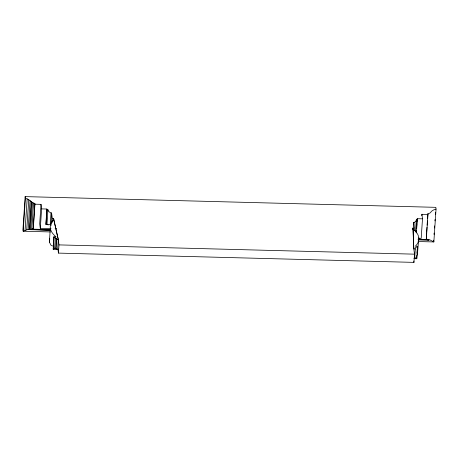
<?xml version="1.0" encoding="UTF-8"?>
<svg xmlns="http://www.w3.org/2000/svg" width="459" height="459" viewBox="0 0 459 459"><rect width="100%" height="100%" fill="white"/><g stroke="black" fill="none" stroke-linecap="round" stroke-linejoin="round"><path stroke-width="0.69" d="M418.08 241.526L433.847 241.939L436.05 209.08L435.82 207.336L25.153 196.618L25.383 198.368C29.278 198.822 31.206 202.671 34.844 203.492L34.936 204.192L41.012 204.353L41.608 208.897L46.887 209.034L46.979 209.734L47.948 209.757A9.662 4.361 3.8 0 0 51.018 212.976L51.592 212.987L52.332 218.582L53.634 218.616L53.772 219.666A40.851 18.446 3.8 0 0 56.027 236.798L53.91 236.746L54.001 237.441L56.319 238.313L56.824 239.609L58.304 239.644L58.993 244.894L58.442 253.104L413.949 262.382L414.5 254.166L413.806 248.921L412.957 227.991L414.259 228.025L414.07 230.797M58.333 249.203L56.182 249.145L56.21 248.394L55.659 248.153L53.21 249.254L53.91 236.746M25.153 196.618L22.95 229.477L23.179 231.227L50.415 231.938M25.383 198.368L23.179 231.227L28.154 229.402L32.136 229.517M25.067 230.309L27.167 198.976M26.737 229.695L28.751 199.699M28.154 229.402L30.087 200.514M31.149 201.398L29.273 229.443L50.599 230.223M31.677 202.035L29.824 229.684L50.031 230.097M32.497 202.614L30.69 229.598L33.168 228.473L34.844 203.492M31.826 229.184L33.576 203.113M50.444 229.62L33.26 229.173L34.936 204.192M41.012 204.353L39.703 223.9L40.3 228.45L51.041 228.725M40.3 228.45L41.608 208.897M46.887 209.034L45.889 223.872L45.98 224.571L48.132 224.629M45.98 224.571L46.979 209.734M47.948 209.757L47.013 223.728L47.914 224.87L50.238 224.571L51.018 212.976M53.571 246.213L51.184 245.531L49.371 242.134L50.312 228.112M51.592 212.987L51.035 225.472M52.051 222.741L52.332 218.582M53.491 220.745L53.634 218.616L58.304 239.644L57.754 247.86L58.442 253.104M54.001 237.441L53.21 249.254L58.218 249.386M54.61 248.451L55.321 237.785M55.659 248.153L56.319 238.313M56.182 249.145L56.847 238.955M412.859 229.408L412.957 227.991L413.094 229.041A40.851 18.446 3.8 0 1 415.349 246.173L417.466 246.231L417.558 246.931L416.766 258.738L413.903 258.664M413.381 224.508L413.519 222.431L414.098 222.449A9.656 4.361 3.8 0 0 416.336 219.368L417.311 219.396L416.411 232.822M413.777 227.222L414.098 222.449M415.493 231.944L416.336 219.368M416.273 232.828L416.411 230.711M416.554 228.588L416.887 223.642M416.979 222.231L417.22 218.696L422.492 218.834L421.184 238.387L418.315 238.313M417.558 246.931A3.77 1.704 3.8 0 0 415.286 248.962L414.649 258.497L414.46 257.74L414.793 257.522L416.766 258.738L416.858 255.261M417.001 253.179L417.323 248.313M418.809 237.728L417.357 255.084M421.798 215.684L421.896 214.29L427.972 214.445L426.296 239.426L418.419 239.225M426.296 239.426L426.537 233.734M426.635 232.306L426.968 227.308M427.111 225.168L427.398 220.882M427.541 218.742L427.88 213.745A6.231 2.811 3.8 0 0 431.041 211.828A13.322 6.013 3.8 0 1 436.05 209.08M434.002 234.474L434.094 233.046M434.432 228.048L434.575 225.908M434.908 220.905L435.006 219.477M435.339 214.479L435.482 212.333M49.371 242.134L49.779 238.743M418.08 239.81L429.94 239.885L433.847 241.939L433.617 240.189M55.114 228.593L56.549 228.634M40.019 229.724L49.337 229.965M427.013 239.816L429.165 239.873M418.172 239.707L428.826 240.091M415.286 248.962L413.806 248.921L413.094 229.041M58.993 244.894L414.5 254.166M428.195 239.965L426.204 238.726M53.772 219.666L58.304 239.644M427.88 213.745L427.972 214.445M421.896 214.29L422.492 218.834M417.22 218.696L417.311 219.396M413.519 222.431L414.259 228.025M413.777 261.068L413.949 262.382M33.168 228.473L33.26 229.173"/></g></svg>
